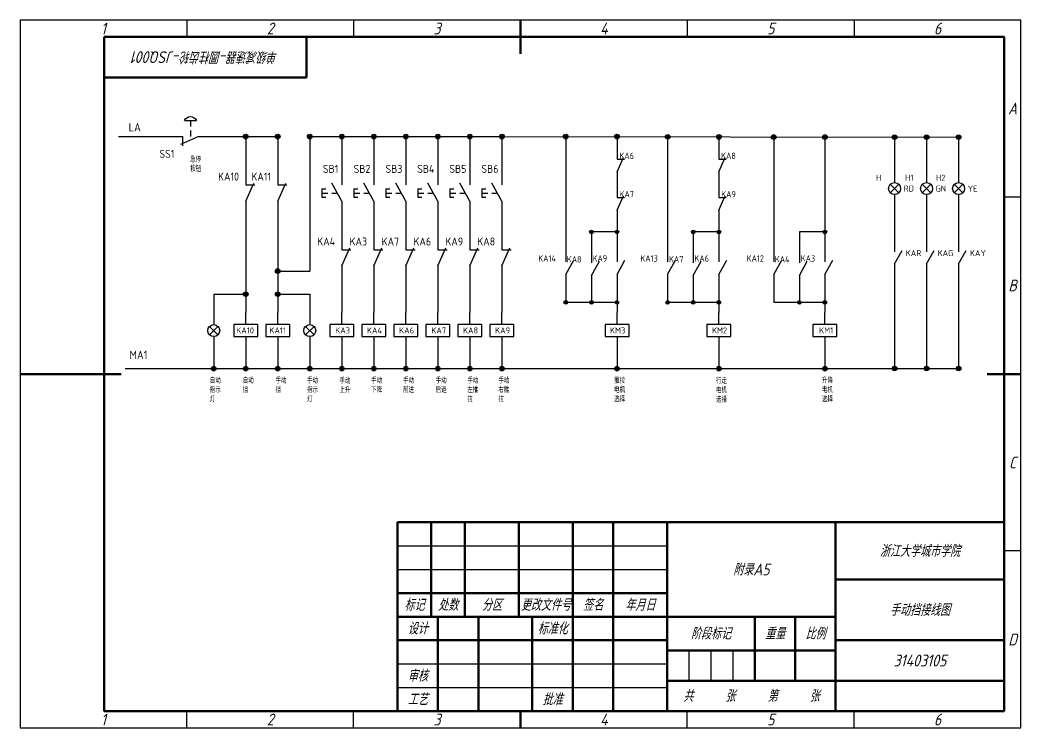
# Model space of a CAD drawing. Header units: millimetres. Extents: x -405 to 4399, y -1432 to 2273.
# Drawn here: x -404.5 to -107.5, y 420 to 630 of the extents above; entities that cross this region are included whole.
import ezdxf
from ezdxf.enums import TextEntityAlignment as Align

# ---------------------------------------------------------------- set-up
doc = ezdxf.new("R2010")
doc.units = ezdxf.units.MM
doc.layers.get('0').update_dxf_attribs({"lineweight": 25})
for name, color, linetype in [('MISC', 2, 'Continuous'), ('SYMS', 7, 'Continuous'), ('TAGS', 51, 'Continuous'), ('YEL_14_THHN', 2, 'Continuous')]:
    doc.layers.add(name, color=color, linetype=linetype)
for name, color, linetype, lineweight in [('剖面线、重合断面轮廓线、表示平面的对角线、范围线及分界线、断裂处边界线 @ 1', 4, 'Continuous', 25), ('文字', 254, 'Continuous', 25), ('表格图、流程图中主要表示线', 53, 'Continuous', 50), ('轮廓线', 7, 'Continuous', 50), ('辅助线、网格线、投射线', 215, 'Continuous', 25)]:
    doc.layers.add(name, color=color, linetype=linetype, lineweight=lineweight)
doc.styles.add('GBeitc-35', font='gbeitc.shx', dxfattribs={"height": 3.5, "bigfont": 'gbcbig.shx'})
doc.styles.add('WD_IEC', font='ISOCP2.shx', dxfattribs={"width": 0.9, "height": 4, "bigfont": 'gbcbig.shx'})
doc.styles.add('工程字', font='', dxfattribs={"width": 0.7})
doc.styles.get('工程字').set_extended_font_data('FangSong_GB2312')

# ---------------------------------------------------------------- blocks, each defined once
blk = doc.blocks.new('A4横向')
at = {"layer": '表格图、流程图中主要表示线'}
for p, q in [((148.5, 210), (148.5, 200)), ((85, 193), (85, 205)), ((25, 193), (85, 193)), ((0, 105), (30, 105)), ((297, 105), (287, 105)), ((148.5, 0), (148.5, 5))]:
    blk.add_line(p, q, dxfattribs=at)
blk.add_lwpolyline([(25, 205), (292, 205), (292, 5), (25, 5)], close=True, dxfattribs=at)
at = {"layer": '辅助线、网格线、投射线'}
for p, q in [((49.5, 210), (49.5, 205)), ((99, 210), (99, 205)), ((198, 210), (198, 205)), ((247.5, 210), (247.5, 205)), ((297, 157.5), (292, 157.5)), ((297, 52.5), (292, 52.5)), ((49.5, 0), (49.5, 5)), ((99, 0), (99, 5)), ((198, 0), (198, 5)), ((247.5, 0), (247.5, 5))]:
    blk.add_line(p, q, dxfattribs=at)
blk.add_lwpolyline([(0, 0), (297, 0), (297, 210), (0, 210)], close=True, dxfattribs=at)
at = {"layer": '文字', "char_height": 3.5, "attachment_point": 5, "style": 'GBeitc-35'}
for s, width, insert in [('1', 5.5423, (24.75, 207.5)), ('2', 5.5423, (74.25, 207.5)), ('3', 5.5423, (123.75, 207.5)), ('4', 5.5423, (173.25, 207.5)), ('5', 5.5423, (222.75, 207.5)), ('6', 5.5423, (272.25, 207.5)), ('A', 3.5, (294.5, 183.75)), ('B', 3.5, (294.5, 131.25)), ('C', 3.5, (294.5, 78.75)), ('D', 3.5, (294.5, 26.25)), ('1', 6.2802, (24.75, 2.5)), ('2', 6.2802, (74.25, 2.5)), ('3', 6.2802, (123.75, 2.5)), ('4', 6.2802, (173.25, 2.5)), ('5', 6.2802, (222.75, 2.5)), ('6', 6.2802, (272.25, 2.5))]:
    blk.add_mtext_dynamic_manual_height_columns(s, width=width, gutter_width=17.5, heights=[0], dxfattribs=dict(at, insert=insert))
at = {"layer": '文字', "style": 'GBeitc-35'}
blk.add_attdef('产品图号', text='', height=3.5, rotation=180, dxfattribs=at).set_placement((55, 199), align=Align.MIDDLE_CENTER)
blk = doc.blocks.new('标题栏')
at = {"layer": '表格图、流程图中主要表示线'}
for p, q in [((-180, 0), (-180, 56)), ((-180, 56), (0, 56)), ((-170, 56), (-170, 28)), ((-160, 56), (-160, 28)), ((-144, 56), (-144, 28)), ((-128, 56), (-128, 0)), ((-116, 0), (-116, 56)), ((-100, 56), (-100, 0)), ((-50, 0), (-50, 56)), ((0, 39), (-50, 39)), ((-180, 35), (-100, 35)), ((-180, 28), (-50, 28)), ((-168, 0), (-168, 28)), ((-156, 0), (-156, 28)), ((-140, 28), (-140, 0)), ((-74, 9), (-74, 28)), ((-62, 9), (-62, 28)), ((-180, 21), (-100, 21)), ((0, 21), (-50, 21)), ((-50, 18), (-100, 18)), ((0, 9), (-100, 9))]:
    blk.add_line(p, q, dxfattribs=at)
at = {"layer": '辅助线、网格线、投射线'}
for p, q in [((-180, 49), (-100, 49)), ((-180, 42), (-100, 42)), ((-93.5, 18), (-93.5, 9)), ((-87, 18), (-87, 9)), ((-80.5, 18), (-80.5, 9)), ((-180, 14), (-100, 14)), ((-180, 7), (-100, 7))]:
    blk.add_line(p, q, dxfattribs=at)
at = {"layer": '文字', "char_height": 3.5, "attachment_point": 5, "style": 'GBeitc-35'}
for s, width, insert in [('标记', 10, (-175, 31.5)), ('处数', 10, (-165, 31.5)), ('分区', 16, (-152, 31.5)), ('更改文件号', 16, (-136, 31.5)), ('签名', 12, (-122, 31.5)), ('年月日', 16, (-108, 31.5)), ('设计', 12, (-174, 24.5)), ('标准化', 12, (-134, 24.5)), ('阶段标记', 26, (-87, 23)), ('重量', 12, (-68, 23)), ('比例', 12, (-56, 23)), ('审核', 12, (-174, 10.5)), ('共     张', 25, (-87.5, 4.5)), ('第     张', 25, (-62.5, 4.5)), ('工艺', 12, (-174, 3.5)), ('批准', 12, (-134, 3.5))]:
    blk.add_mtext_dynamic_manual_height_columns(s, width=width, gutter_width=17.5, heights=[0], dxfattribs=dict(at, insert=insert))
at = {"layer": '文字', "style": 'GBeitc-35'}
for tag, p in [('单位名称', (-25, 47.5)), ('材料标记', (-75, 42)), ('图样名称', (-25, 30)), ('设计签名', (-162, 24.5)), ('设计年月日', (-148, 24.5)), ('标准化签名', (-122, 24.5)), ('标准化年月日', (-108, 24.5)), ('图样代号', (-25, 15)), ('共几', (-87.5, 4.5)), ('第几', (-62.5, 4.5))]:
    blk.add_attdef(tag, text='', height=3.5, dxfattribs=at).set_placement(p, align=Align.MIDDLE_CENTER)
blk = doc.blocks.new('WDDOT')
for radius in [0.72, 0.449, 0.223]:
    blk.add_circle((0, 0), radius)
blk = doc.blocks.new('VPB11')
for p, q in [((0, 7.5), (0, 2.5)), ((-6.25, 1.25), (-6.25, -1.25)), ((-6.25, 1.25), (-5, 1.25)), ((-6.25, 0), (-4.38, 0)), ((0, -2.5), (-3.12, 3.12)), ((-3.12, 0), (-1.39, 0)), ((-6.25, -1.25), (-5, -1.25)), ((0, -2.5), (0, -7.5))]:
    blk.add_line(p, q)
at = {"style": 'WD_IEC'}
for tag, p in [('INST', (-8, 10.25)), ('LOC', (-8, 6.75)), ('TAG1', (-1.08, 6.28)), ('DESC1', (-8, -10.35)), ('DESC2', (-8, -13.85)), ('DESC3', (-8, -17.35))]:
    blk.add_attdef(tag, text='', height=2.5, dxfattribs=at).set_placement(p, align=Align.RIGHT)
blk.add_attdef('TERM01', text='', height=2, rotation=90, dxfattribs=at).set_placement((-1, 7.5), align=Align.RIGHT)
at = {"style": 'WD_IEC', "flags": 1}
for tag, p, height in [('X2TERM01', (0, 7.5), 0.32), ('CONTACT', (0.5, 4.5), 1), ('COMMON', (1.75, 3.25), 1), ('X1LINK', (0, 0), 0.32), ('ASSYCODE', (1, -4), 1), ('FAMILY', (1, -5.5), 1), ('CATDESC', (1, -7), 1), ('X8TERM02', (0, -7.5), 0.32)]:
    blk.add_attdef(tag, p, '', height=height, dxfattribs=at)
at = {"style": 'WD_IEC', "flags": 9}
for tag, p in [('MFG', (-8.5, -0.25)), ('CAT', (-8.5, -2.75))]:
    blk.add_attdef(tag, text='', height=1.5, dxfattribs=at).set_placement(p, align=Align.RIGHT)
at = {"style": 'WD_IEC'}
blk.add_attdef('TERM02', (-1, -7.5), '', height=2, rotation=90, dxfattribs=at)
at = {"lineweight": 15, "style": 'WD_IEC'}
blk.add_attdef('XREF', text='', height=2.5, dxfattribs=at).set_placement((-8, -6.35), align=Align.RIGHT)
blk = doc.blocks.new('VSW12')
for p, q in [((0, 7.5), (0, 2.5)), ((0, -2.5), (2.5, 3.12)), ((0, 2.5), (2.87, 2.5)), ((0, -2.5), (0, -7.5))]:
    blk.add_line(p, q)
at = {"style": 'WD_IEC'}
for tag, p in [('INST', (-5.25, 7.75)), ('LOC', (-5.25, 4.25)), ('TAG1', (-2.1, 3.88)), ('DESC1', (-5.25, -12.85)), ('DESC2', (-5.25, -16.35)), ('DESC3', (-5.25, -19.85))]:
    blk.add_attdef(tag, text='', height=2.5, dxfattribs=at).set_placement(p, align=Align.RIGHT)
blk.add_attdef('TERM01', text='', height=2, rotation=90, dxfattribs=at).set_placement((-1, 7.5), align=Align.RIGHT)
at = {"style": 'WD_IEC', "flags": 1}
for tag, p, height in [('X2TERM01', (0, 7.5), 0.32), ('CONTACT', (0.5, 4.5), 1), ('COMMON', (1.75, 3.25), 1), ('X1LINK', (1.11, 0), 0.32), ('ASSYCODE', (1, -4), 1), ('FAMILY', (1, -5.5), 1), ('CATDESC', (1, -7), 1), ('X8TERM02', (0, -7.5), 0.32)]:
    blk.add_attdef(tag, p, '', height=height, dxfattribs=at)
at = {"style": 'WD_IEC'}
blk.add_attdef('TERM02', (-1, -7.5), '', height=2, rotation=90, dxfattribs=at)
at = {"style": 'WD_IEC', "flags": 9}
for tag, p in [('MFG', (-5.75, -2.75)), ('CAT', (-5.75, -5.25))]:
    blk.add_attdef(tag, text='', height=1.5, dxfattribs=at).set_placement(p, align=Align.RIGHT)
at = {"lineweight": 15, "style": 'WD_IEC'}
for tag, p in [('XREF', (-5.25, -8.85)), ('WDTAGALT', (-5.5, -22.63))]:
    blk.add_attdef(tag, text='', height=2.5, dxfattribs=at).set_placement(p, align=Align.RIGHT)
blk = doc.blocks.new('VCR1')
for p, q in [((0, 2.5), (0, 7.5)), ((0, -2.5), (0, -7.5))]:
    blk.add_line(p, q)
blk.add_lwpolyline([(-5, 2.5), (-5, -2.5), (5, -2.5), (5, 2.5)], close=True)
at = {"style": 'WD_IEC'}
for tag, p in [('INST', (-5.25, 11.5)), ('LOC', (-5.25, 8)), ('TAG1', (3.44, -1.17)), ('DESC2', (-5.25, -10.35)), ('DESC1', (-5.25, -6.85)), ('DESC3', (-5.25, -13.85))]:
    blk.add_attdef(tag, text='', height=2.5, dxfattribs=at).set_placement(p, align=Align.RIGHT)
blk.add_attdef('TERM01', text='', height=2, rotation=90, dxfattribs=at).set_placement((-1, 7.5), align=Align.RIGHT)
at = {"style": 'WD_IEC', "flags": 1}
for tag, p, height in [('X2TERM01', (0, 7.5), 0.32), ('X4LINK', (-5, 0), 0.32), ('X1LINK', (5, 0), 0.32), ('ASSYCODE', (1, -4), 1), ('X8TERM02', (0, -7.5), 0.32), ('FAMILY', (1, -5.5), 1), ('CATDESC', (1, -7), 1)]:
    blk.add_attdef(tag, p, '', height=height, dxfattribs=at)
at = {"style": 'WD_IEC', "flags": 9}
for tag, p in [('MFG', (-6, 1)), ('CAT', (-6, -1.5))]:
    blk.add_attdef(tag, text='', height=1.5, dxfattribs=at).set_placement(p, align=Align.RIGHT)
at = {"style": 'WD_IEC'}
blk.add_attdef('TERM02', (-1, -7.5), '', height=2, rotation=90, dxfattribs=at)
at = {"lineweight": 9, "style": 'WD_IEC'}
for tag, p in [('NO', (-5.5, -16.5)), ('NC', (-5.5, -20))]:
    blk.add_attdef(tag, text='', height=2.5, dxfattribs=at).set_placement(p, align=Align.TOP_RIGHT)
for tag, p in [('XREFNO', (-4, -16.5)), ('XREFNC', (-4, -20))]:
    blk.add_attdef(tag, text='', height=2.5, dxfattribs=at).set_placement(p, align=Align.TOP_LEFT)
blk = doc.blocks.new('VLT1A')
for p, q in [((0, 7.5), (0, 2.5)), ((-1.77, -1.77), (1.77, 1.77)), ((1.77, -1.77), (-1.77, 1.77)), ((0, -2.5), (0, -7.5))]:
    blk.add_line(p, q)
blk.add_circle((0, 0), 2.5)
at = {"style": 'WD_IEC'}
for tag, p in [('INST', (-5.5, 10.25)), ('LOC', (-5.5, 6.75)), ('TAG1', (-5.5, 3.25)), ('DESC1', (-5.5, -6.35)), ('DESC2', (-5.5, -9.85)), ('DESC3', (-5.5, -13.35))]:
    blk.add_attdef(tag, text='', height=2.5, dxfattribs=at).set_placement(p, align=Align.RIGHT)
blk.add_attdef('TERM01', text='', height=2, rotation=90, dxfattribs=at).set_placement((-1, 7.5), align=Align.RIGHT)
at = {"style": 'WD_IEC', "flags": 1}
for tag, p, height in [('X2TERM01', (0, 7.5), 0.32), ('X4LINK', (-3, 0), 0.32), ('X1LINK', (3, 0), 0.32), ('ASSYCODE', (1, -4), 1), ('X8TERM02', (0, -7.5), 0.32), ('FAMILY', (1, -5.5), 1), ('CATDESC', (1, -7), 1)]:
    blk.add_attdef(tag, p, '', height=height, dxfattribs=at)
at = {"style": 'WD_IEC', "flags": 9}
for tag, p in [('MFG', (-6, -0.25)), ('CAT', (-6, -2.75))]:
    blk.add_attdef(tag, text='', height=1.5, dxfattribs=at).set_placement(p, align=Align.RIGHT)
at = {"style": 'WD_IEC'}
blk.add_attdef('TERM02', (-1, -7.5), '', height=2, rotation=90, dxfattribs=at)
at = {"lineweight": 13, "style": 'WD_IEC'}
blk.add_attdef('COLOR', text='', height=2.5, dxfattribs=at).set_placement((3.75, 0), align=Align.MIDDLE_LEFT)
at = {"lineweight": 15, "style": 'WD_IEC'}
for tag, p in [('XREF', (-5.5, -18)), ('WDTAGALT', (-5.5, -21))]:
    blk.add_attdef(tag, text='', height=2.5, dxfattribs=at).set_placement(p, align=Align.RIGHT)
blk = doc.blocks.new('HPB12M')
for p, q in [((-7.5, 0), (-2.5, 0)), ((2.5, 0), (-3.12, 2.5)), ((-2.5, 0), (-2.5, 2.87)), ((0, -1.94), (0, 0)), ((2.5, 0), (7.5, 0)), ((0, -5), (0, -3.12)), ((-1.88, -5), (1.88, -5))]:
    blk.add_line(p, q)
blk.add_arc((0, -4.22), 2.03, 202.6199, 337.3801)
at = {"style": 'WD_IEC'}
for tag, p in [('INST', (-5, 11.12)), ('LOC', (-5, 7.62)), ('TAG1', (-5, 4.12)), ('DESC1', (-5, -11.25)), ('DESC2', (-5, -14.75)), ('DESC3', (-5, -18.25))]:
    blk.add_attdef(tag, text='', height=2.5, dxfattribs=at).set_placement(p, align=Align.RIGHT)
for tag, p, height, flags in [('MFG', (4.92, 12.12), 1.5, 9), ('CAT', (4.92, 9.62), 1.5, 9), ('X4TERM01', (-7.5, 0), 0.32, 1), ('TERM01', (-7.5, 1), 2, 8), ('X2LINK', (0, 1.74), 0.32, 1), ('X1TERM02', (7.5, 0), 0.32, 1), ('ASSYCODE', (3.5, -2.75), 1, 1), ('FAMILY', (3.5, -4.25), 1, 1), ('CATDESC', (3.5, -5.75), 1, 1), ('CONTACT', (3.5, -7.5), 1, 1), ('COMMON', (4.75, -8.75), 1, 1)]:
    blk.add_attdef(tag, p, '', height=height, dxfattribs=dict(at, flags=flags))
at = {"style": 'WD_IEC', "flags": 8}
blk.add_attdef('TERM02', text='', height=2, dxfattribs=at).set_placement((7.5, 1), align=Align.RIGHT)
at = {"lineweight": 15, "style": 'WD_IEC'}
blk.add_attdef('XREF', text='', height=2.5, dxfattribs=at).set_placement((-5, -7.5), align=Align.RIGHT)
blk = doc.blocks.new('HSS21')
for p, q in [((-7.5, 0), (-2.5, 0)), ((2.5, 0), (-3.12, -3.12)), ((2.5, 0), (7.5, 0))]:
    blk.add_line(p, q)
at = {"style": 'WD_IEC'}
for tag, p in [('INST', (-2.5, 13.62)), ('LOC', (-2.5, 10.12)), ('TAG2', (-2.56, 1.34)), ('DESC1', (-2.5, -10)), ('DESC2', (-2.5, -13.5)), ('DESC3', (-2.5, -17))]:
    blk.add_attdef(tag, text='', height=2.5, dxfattribs=at).set_placement(p, align=Align.RIGHT)
for tag, p, height, flags in [('X4TERM01', (-7.5, 0), 0.32, 1), ('TERM01', (-7.5, 1), 2, 8), ('X1TERM02', (7.5, 0), 0.32, 1), ('X2LINK', (0, -0.5), 0.32, 1), ('X8LINK', (0, -2), 0.32, 1), ('CONTACT', (6.5, -2.25), 1, 1), ('FAMILY', (6.5, -3.75), 1, 1), ('COMMON', (7.75, -3.5), 1, 1)]:
    blk.add_attdef(tag, p, '', height=height, dxfattribs=dict(at, flags=flags))
at = {"style": 'WD_IEC', "flags": 8}
for tag, height, p in [('TERM02', 2, (7.5, 1)), ('XREF', 2.5, (-2.5, -6.25))]:
    blk.add_attdef(tag, text='', height=height, dxfattribs=at).set_placement(p, align=Align.RIGHT)
at = {"lineweight": 15, "style": 'WD_IEC'}
blk.add_attdef('STATE', (2.5, -6.35), '', height=2.5, dxfattribs=at)
blk = doc.blocks.new('HSS22')
for p, q in [((-7.5, 0), (-2.5, 0)), ((2.5, 0), (-3.125, 2.5)), ((-2.5, 0), (-2.5, 2.8678)), ((2.5, 0), (7.5, 0))]:
    blk.add_line(p, q)
at = {"style": 'WD_IEC'}
for tag, p in [('INST', (-2.5, 13.625)), ('LOC', (-2.5, 10.125)), ('TAG2', (-2.5, 6.625)), ('DESC1', (-2.5, -10)), ('DESC2', (-2.5, -13.5)), ('DESC3', (-2.5, -17))]:
    blk.add_attdef(tag, text='', height=2.5, dxfattribs=at).set_placement(p, align=Align.RIGHT)
for tag, p, height, flags in [('X4TERM01', (-7.5, 0), 0.32, 1), ('TERM01', (-7.5, 1), 2, 8), ('X2LINK', (0, 2), 0.32, 1), ('X8LINK', (0, 0.1796), 0.32, 1), ('X1TERM02', (7.5, 0), 0.32, 1), ('CONTACT', (6.5, -2.25), 1, 1), ('FAMILY', (6.5, -3.75), 1, 1), ('COMMON', (7.75, -3.5), 1, 1)]:
    blk.add_attdef(tag, p, '', height=height, dxfattribs=dict(at, flags=flags))
at = {"style": 'WD_IEC', "flags": 8}
for tag, height, p in [('TERM02', 2, (7.5, 1)), ('XREF', 2.5, (-2.5, -6.25))]:
    blk.add_attdef(tag, text='', height=height, dxfattribs=at).set_placement(p, align=Align.RIGHT)
at = {"lineweight": 15, "style": 'WD_IEC'}
blk.add_attdef('STATE', (2.5, -6.35), '', height=2.5, dxfattribs=at)
blk = doc.blocks.new('VSS21')
for p, q in [((0, 7.5), (0, 2.5)), ((0, -2.5), (-3.125, 3.125)), ((0, -2.5), (0, -7.5))]:
    blk.add_line(p, q)
at = {"style": 'WD_IEC'}
for tag, p in [('INST', (-5.25, 7.75)), ('LOC', (-5.25, 4.25)), ('TAG2', (-5.25, 0.75)), ('XREF', (-5.25, -3.75)), ('DESC1', (-5.25, -7.6)), ('DESC3', (-5.25, -14.6)), ('DESC2', (-5.25, -11.1))]:
    blk.add_attdef(tag, text='', height=2.5, dxfattribs=at).set_placement(p, align=Align.RIGHT)
blk.add_attdef('TERM01', text='', height=2, rotation=90, dxfattribs=at).set_placement((-1, 7.5), align=Align.RIGHT)
at = {"style": 'WD_IEC', "flags": 1}
for tag, p, height in [('X2TERM01', (0, 7.5), 0.32), ('X4LINK', (-2, 0), 0.32), ('X1LINK', (-0.5, 0), 0.32), ('X8TERM02', (0, -7.5), 0.32), ('CONTACT', (4, -8.5), 1), ('FAMILY', (4, -10), 1), ('COMMON', (5.25, -9.75), 1)]:
    blk.add_attdef(tag, p, '', height=height, dxfattribs=at)
at = {"style": 'WD_IEC'}
blk.add_attdef('TERM02', (-1, -7.5), '', height=2, rotation=90, dxfattribs=at)
at = {"lineweight": 15, "style": 'WD_IEC'}
blk.add_attdef('STATE', (1.25, -6.35), '', height=2.5, dxfattribs=at)
blk = doc.blocks.new('VLT1R')
for p, q in [((0, 7.5), (0, 2.5)), ((-1.77, -1.77), (1.77, 1.77)), ((1.77, -1.77), (-1.77, 1.77)), ((0, -2.5), (0, -7.5))]:
    blk.add_line(p, q)
blk.add_circle((0, 0), 2.5)
at = {"style": 'WD_IEC'}
for tag, p in [('INST', (-5.5, 10.25)), ('LOC', (-5.5, 6.75)), ('TAG1', (-5.5, 3.25)), ('DESC1', (-5.5, -6.35)), ('DESC2', (-5.5, -9.85)), ('DESC3', (-5.5, -13.35))]:
    blk.add_attdef(tag, text='', height=2.5, dxfattribs=at).set_placement(p, align=Align.RIGHT)
blk.add_attdef('TERM01', text='', height=2, rotation=90, dxfattribs=at).set_placement((-1, 7.5), align=Align.RIGHT)
at = {"style": 'WD_IEC', "flags": 1}
for tag, p, height in [('X2TERM01', (0, 7.5), 0.32), ('X4LINK', (-3, 0), 0.32), ('X1LINK', (3, 0), 0.32), ('ASSYCODE', (1, -4), 1), ('X8TERM02', (0, -7.5), 0.32), ('FAMILY', (1, -5.5), 1), ('CATDESC', (1, -7), 1)]:
    blk.add_attdef(tag, p, '', height=height, dxfattribs=at)
at = {"style": 'WD_IEC', "flags": 9}
for tag, p in [('MFG', (-6, -0.25)), ('CAT', (-6, -2.75))]:
    blk.add_attdef(tag, text='', height=1.5, dxfattribs=at).set_placement(p, align=Align.RIGHT)
at = {"style": 'WD_IEC'}
blk.add_attdef('TERM02', (-1, -7.5), '', height=2, rotation=90, dxfattribs=at)
at = {"lineweight": 13, "style": 'WD_IEC'}
blk.add_attdef('COLOR', text='', height=2.5, dxfattribs=at).set_placement((3.75, 0), align=Align.MIDDLE_LEFT)
at = {"lineweight": 15, "style": 'WD_IEC'}
for tag, p in [('XREF', (-5.5, -18)), ('WDTAGALT', (-5.5, -22))]:
    blk.add_attdef(tag, text='', height=2.5, dxfattribs=at).set_placement(p, align=Align.RIGHT)
blk = doc.blocks.new('VLT1G')
for p, q in [((0, 7.5), (0, 2.5)), ((-1.77, -1.77), (1.77, 1.77)), ((1.77, -1.77), (-1.77, 1.77)), ((0, -2.5), (0, -7.5))]:
    blk.add_line(p, q)
blk.add_circle((0, 0), 2.5)
at = {"style": 'WD_IEC'}
for tag, p in [('INST', (-5.5, 10.25)), ('LOC', (-5.5, 6.75)), ('TAG1', (-5.5, 3.25)), ('DESC1', (-5.5, -6.35)), ('DESC2', (-5.5, -9.85)), ('DESC3', (-5.5, -13.35))]:
    blk.add_attdef(tag, text='', height=2.5, dxfattribs=at).set_placement(p, align=Align.RIGHT)
blk.add_attdef('TERM01', text='', height=2, rotation=90, dxfattribs=at).set_placement((-1, 7.5), align=Align.RIGHT)
at = {"style": 'WD_IEC', "flags": 1}
for tag, p, height in [('X2TERM01', (0, 7.5), 0.32), ('X4LINK', (-3, 0), 0.32), ('X1LINK', (3, 0), 0.32), ('ASSYCODE', (1, -4), 1), ('X8TERM02', (0, -7.5), 0.32), ('FAMILY', (1, -5.5), 1), ('CATDESC', (1, -7), 1)]:
    blk.add_attdef(tag, p, '', height=height, dxfattribs=at)
at = {"style": 'WD_IEC', "flags": 9}
for tag, p in [('MFG', (-6, -0.25)), ('CAT', (-6, -2.75))]:
    blk.add_attdef(tag, text='', height=1.5, dxfattribs=at).set_placement(p, align=Align.RIGHT)
at = {"style": 'WD_IEC'}
blk.add_attdef('TERM02', (-1, -7.5), '', height=2, rotation=90, dxfattribs=at)
at = {"lineweight": 13, "style": 'WD_IEC'}
blk.add_attdef('COLOR', text='', height=2.5, dxfattribs=at).set_placement((3.75, 0), align=Align.MIDDLE_LEFT)
at = {"lineweight": 15, "style": 'WD_IEC'}
for tag, p in [('XREF', (-5.5, -18)), ('WDTAGALT', (-5.5, -21))]:
    blk.add_attdef(tag, text='', height=2.5, dxfattribs=at).set_placement(p, align=Align.RIGHT)
blk = doc.blocks.new('VLT1Y')
for p, q in [((0, 7.5), (0, 2.5)), ((-1.77, -1.77), (1.77, 1.77)), ((1.77, -1.77), (-1.77, 1.77)), ((0, -2.5), (0, -7.5))]:
    blk.add_line(p, q)
blk.add_circle((0, 0), 2.5)
at = {"style": 'WD_IEC'}
for tag, p in [('INST', (-5.5, 10.25)), ('LOC', (-5.5, 6.75)), ('TAG1', (-5.5, 3.25)), ('DESC1', (-5.5, -6.35)), ('DESC2', (-5.5, -9.85)), ('DESC3', (-5.5, -13.35))]:
    blk.add_attdef(tag, text='', height=2.5, dxfattribs=at).set_placement(p, align=Align.RIGHT)
blk.add_attdef('TERM01', text='', height=2, rotation=90, dxfattribs=at).set_placement((-1, 7.5), align=Align.RIGHT)
at = {"style": 'WD_IEC', "flags": 1}
for tag, p, height in [('X2TERM01', (0, 7.5), 0.32), ('X4LINK', (-3, 0), 0.32), ('X1LINK', (3, 0), 0.32), ('ASSYCODE', (1, -4), 1), ('X8TERM02', (0, -7.5), 0.32), ('FAMILY', (1, -5.5), 1), ('CATDESC', (1, -7), 1)]:
    blk.add_attdef(tag, p, '', height=height, dxfattribs=at)
at = {"style": 'WD_IEC', "flags": 9}
for tag, p in [('MFG', (-6, -0.25)), ('CAT', (-6, -2.75))]:
    blk.add_attdef(tag, text='', height=1.5, dxfattribs=at).set_placement(p, align=Align.RIGHT)
at = {"style": 'WD_IEC'}
blk.add_attdef('TERM02', (-1, -7.5), '', height=2, rotation=90, dxfattribs=at)
at = {"lineweight": 13, "style": 'WD_IEC'}
blk.add_attdef('COLOR', text='', height=2.5, dxfattribs=at).set_placement((3.75, 0), align=Align.MIDDLE_LEFT)
at = {"lineweight": 15, "style": 'WD_IEC'}
for tag, p in [('XREF', (-5.5, -18)), ('WDTAGALT', (-5.5, -21.5))]:
    blk.add_attdef(tag, text='', height=2.5, dxfattribs=at).set_placement(p, align=Align.RIGHT)

msp = doc.modelspace()

# ---------------------------------------------------------------- linework, layer by layer
at = {"layer": 'YEL_14_THHN'}
for p, q in [((-375.35, 595.42), (-356.34, 595.42)), ((-351.59, 595.42), (-327.37, 595.42)), ((-337.55, 595.42), (-337.55, 585.81)), ((-328.05, 595.42), (-328.05, 585.81)), ((-319.24, 595.42), (-261.55, 595.42)), ((-318.55, 595.42), (-318.56, 555.54)), ((-309.05, 595.42), (-309.05, 585.81)), ((-299.55, 595.42), (-299.55, 585.81)), ((-290.05, 595.42), (-290.05, 585.81)), ((-280.55, 595.42), (-280.55, 585.81)), ((-271.05, 595.42), (-271.05, 585.81)), ((-261.55, 595.42), (-261.55, 585.81)), ((-261.55, 595.42), (-126.04, 595.24)), ((-242.59, 595.39), (-242.59, 562.09)), ((-227.39, 595.42), (-227.39, 588.76)), ((-212.36, 595.34), (-212.36, 562.09)), ((-197.16, 595.32), (-197.16, 588.76)), ((-180.89, 595.29), (-180.89, 562.09)), ((-165.69, 595.27), (-165.69, 562.09)), ((-145.04, 595.24), (-145.04, 585.35)), ((-135.54, 595.24), (-135.54, 585.35)), ((-126.04, 595.24), (-126.04, 585.35)), ((-197.16, 584.97), (-197.16, 577.36)), ((-197.16, 573.57), (-197.16, 562.09)), ((-145.04, 574.66), (-145.04, 564.77)), ((-135.54, 574.66), (-135.54, 564.77)), ((-126.04, 574.66), (-126.04, 564.77)), ((-337.55, 571.56), (-337.55, 543.2)), ((-328.05, 571.56), (-328.05, 543.2)), ((-309.05, 571.56), (-309.05, 566.55)), ((-299.55, 571.56), (-299.55, 566.55)), ((-290.05, 571.56), (-290.05, 566.55)), ((-280.55, 571.56), (-280.55, 566.55)), ((-271.05, 571.56), (-271.05, 566.55)), ((-261.55, 571.56), (-261.55, 566.55)), ((-227.39, 569.76), (-227.39, 562.09)), ((-234.99, 567.13), (-234.99, 561.82)), ((-227.39, 567.13), (-234.99, 567.13)), ((-204.76, 567.13), (-204.76, 561.82)), ((-197.16, 567.13), (-204.76, 567.13)), ((-173.29, 567.13), (-173.29, 561.82)), ((-165.69, 567.13), (-173.29, 567.13)), ((-328.06, 555.54), (-318.56, 555.54)), ((-145.04, 554.08), (-145.04, 526.64)), ((-135.54, 554.08), (-135.54, 526.64)), ((-126.04, 554.08), (-126.04, 526.64)), ((-309.05, 552.3), (-309.05, 543.2)), ((-299.55, 552.3), (-299.55, 543.2)), ((-290.05, 552.3), (-290.05, 543.2)), ((-280.55, 552.3), (-280.55, 543.2)), ((-271.05, 552.3), (-271.05, 543.2)), ((-261.55, 552.3), (-261.55, 543.2)), ((-242.59, 550.69), (-242.59, 546.24)), ((-234.99, 550.42), (-234.99, 546.24)), ((-227.39, 550.69), (-227.39, 543.2)), ((-212.36, 550.69), (-212.36, 546.24)), ((-204.76, 550.42), (-204.76, 546.24)), ((-197.16, 550.69), (-197.16, 543.2)), ((-180.89, 550.69), (-180.89, 546.24)), ((-173.29, 550.42), (-173.29, 546.24)), ((-165.69, 550.69), (-165.69, 543.2)), ((-347.05, 548.69), (-347.05, 543.2)), ((-347.05, 548.69), (-337.55, 548.69)), ((-328.05, 548.69), (-318.55, 548.69)), ((-318.55, 548.69), (-318.55, 543.2)), ((-234.99, 546.24), (-242.59, 546.24)), ((-227.39, 546.24), (-234.99, 546.24)), ((-204.76, 546.24), (-212.36, 546.24)), ((-197.16, 546.24), (-204.76, 546.24)), ((-173.29, 546.24), (-180.89, 546.24)), ((-165.69, 546.24), (-173.29, 546.24)), ((-347.05, 532.52), (-347.05, 526.59)), ((-337.55, 532.52), (-337.55, 526.59)), ((-328.05, 532.52), (-328.05, 526.59)), ((-318.55, 532.52), (-318.55, 526.59)), ((-309.05, 532.52), (-309.05, 526.59)), ((-299.55, 532.52), (-299.55, 526.59)), ((-290.05, 532.52), (-290.05, 526.59)), ((-280.55, 532.52), (-280.55, 526.59)), ((-271.05, 532.52), (-271.05, 526.59)), ((-261.55, 532.52), (-261.55, 526.59)), ((-227.39, 532.52), (-227.39, 526.59)), ((-197.16, 532.52), (-197.16, 526.59)), ((-165.69, 532.52), (-165.69, 526.59)), ((-373.37, 526.59), (-261.55, 526.59)), ((-261.55, 526.59), (-126.04, 526.64))]:
    msp.add_line(p, q, dxfattribs=at)

# ---------------------------------------------------------------- block references
at = {"layer": 'SYMS'}
ref = msp.add_blockref('HPB12M', (-353.97, 595.42), dxfattribs=dict(at, xscale=-0.95, yscale=0.95, zscale=0.95, rotation=180))
ref.add_attrib('TAG1', 'SS1', dxfattribs={"layer": 'TAGS', "height": 2.375, "style": 'WD_IEC'}).set_placement((-358.72, 589.12), align=Align.RIGHT)
for name, p, xscale, yscale, zscale in [('WDDOT', (-337.55, 595.42), 0.95, 0.95, 0.95), ('WDDOT', (-328.05, 595.42), 0.95, 0.95, 0.95), ('WDDOT', (-318.55, 595.42), 0.95, 0.95, 0.95), ('WDDOT', (-309.05, 595.42), 0.95, 0.95, 0.95), ('WDDOT', (-299.55, 595.42), 0.95, 0.95, 0.95), ('WDDOT', (-290.05, 595.42), 0.95, 0.95, 0.95), ('WDDOT', (-280.55, 595.42), 0.95, 0.95, 0.95), ('WDDOT', (-271.05, 595.42), 0.95, 0.95, 0.95), ('WDDOT', (-261.55, 595.42), 0.95, 0.95, 0.95), ('WDDOT', (-242.59, 595.42), 0.95, 0.95, 0.95), ('WDDOT', (-227.39, 595.42), 0.95, 0.95, 0.95), ('WDDOT', (-212.36, 595.34), 0.95, 0.95, 0.95), ('WDDOT', (-197.16, 595.32), 0.95, 0.95, 0.95), ('WDDOT', (-180.89, 595.29), 0.95, 0.95, 0.95), ('WDDOT', (-165.69, 595.27), 0.95, 0.95, 0.95), ('WDDOT', (-145.04, 595.24), 0.95, 0.95, 0.95), ('WDDOT', (-135.54, 595.24), 0.95, 0.95, 0.95), ('WDDOT', (-126.04, 595.24), 0.95, 0.95, 0.95), ('WDDOT', (-328.06, 555.54), 0.95, 0.95, 0.95), ('WDDOT', (-337.55, 548.69), 0.95, 0.95, 0.95), ('WDDOT', (-328.05, 548.69), 0.95, 0.95, 0.95), ('VLT1A', (-347.05, 537.86), 0.7124999999999999, 0.7124999999999999, 0.7124999999999999), ('VLT1A', (-318.55, 537.86), 0.7124999999999999, 0.7124999999999999, 0.7124999999999999), ('WDDOT', (-347.05, 526.59), 0.95, 0.95, 0.95), ('WDDOT', (-337.55, 526.59), 0.95, 0.95, 0.95), ('WDDOT', (-328.05, 526.59), 0.95, 0.95, 0.95), ('WDDOT', (-318.55, 526.59), 0.95, 0.95, 0.95), ('WDDOT', (-309.05, 526.59), 0.95, 0.95, 0.95), ('WDDOT', (-299.55, 526.59), 0.95, 0.95, 0.95), ('WDDOT', (-290.05, 526.59), 0.95, 0.95, 0.95), ('WDDOT', (-280.55, 526.59), 0.95, 0.95, 0.95), ('WDDOT', (-271.05, 526.59), 0.95, 0.95, 0.95), ('WDDOT', (-261.55, 526.59), 0.95, 0.95, 0.95), ('WDDOT', (-227.39, 526.59), 0.95, 0.95, 0.95), ('WDDOT', (-197.16, 526.59), 0.95, 0.95, 0.95), ('WDDOT', (-165.69, 526.59), 0.95, 0.95, 0.95), ('WDDOT', (-145.04, 526.64), 0.95, 0.95, 0.95), ('WDDOT', (-135.54, 526.64), 0.95, 0.95, 0.95), ('WDDOT', (-126.04, 526.64), 0.95, 0.95, 0.95)]:
    msp.add_blockref(name, p, dxfattribs=dict(at, xscale=xscale, yscale=yscale, zscale=zscale))
ref = msp.add_blockref('HSS22', (-227.39, 586.86), dxfattribs=dict(at, xscale=0.76, yscale=0.76, zscale=0.76, rotation=270))
ref.add_attrib('TAG2', 'KA6', dxfattribs={"layer": 'TAGS', "height": 1.9, "style": 'WD_IEC'}).set_placement((-222.36, 588.76), align=Align.RIGHT)
ref = msp.add_blockref('HSS22', (-197.17, 586.86), dxfattribs=dict(at, xscale=0.76, yscale=0.76, zscale=0.76, rotation=270))
ref.add_attrib('TAG2', 'KA8', dxfattribs={"layer": 'TAGS', "height": 1.9, "style": 'WD_IEC'}).set_placement((-192.13, 588.76), align=Align.RIGHT)
ref = msp.add_blockref('VSW12', (-337.55, 578.69), dxfattribs=dict(at, xscale=0.95, yscale=0.95, zscale=0.95))
ref.add_attrib('TAG1', 'KA10', dxfattribs={"layer": 'TAGS', "height": 2.375, "style": 'WD_IEC'}).set_placement((-339.55, 582.37), align=Align.RIGHT)
ref = msp.add_blockref('VSW12', (-328.05, 578.69), dxfattribs=dict(at, xscale=0.95, yscale=0.95, zscale=0.95))
ref.add_attrib('TAG1', 'KA11', dxfattribs={"layer": 'TAGS', "height": 2.375, "style": 'WD_IEC'}).set_placement((-330.05, 582.37), align=Align.RIGHT)
ref = msp.add_blockref('VPB11', (-309.05, 578.69), dxfattribs=dict(at, xscale=0.95, yscale=0.95, zscale=0.95))
ref.add_attrib('TAG1', 'SB1', dxfattribs={"layer": 'TAGS', "height": 2.375, "style": 'WD_IEC'}).set_placement((-310.08, 584.66), align=Align.RIGHT)
ref = msp.add_blockref('VPB11', (-299.55, 578.69), dxfattribs=dict(at, xscale=0.95, yscale=0.95, zscale=0.95))
ref.add_attrib('TAG1', 'SB2', dxfattribs={"layer": 'TAGS', "height": 2.375, "style": 'WD_IEC'}).set_placement((-300.58, 584.66), align=Align.RIGHT)
ref = msp.add_blockref('VPB11', (-290.05, 578.69), dxfattribs=dict(at, xscale=0.95, yscale=0.95, zscale=0.95))
ref.add_attrib('TAG1', 'SB3', dxfattribs={"layer": 'TAGS', "height": 2.375, "style": 'WD_IEC'}).set_placement((-291.08, 584.66), align=Align.RIGHT)
ref = msp.add_blockref('VPB11', (-280.55, 578.69), dxfattribs=dict(at, xscale=0.95, yscale=0.95, zscale=0.95))
ref.add_attrib('TAG1', 'SB4', dxfattribs={"layer": 'TAGS', "height": 2.375, "style": 'WD_IEC'}).set_placement((-281.58, 584.66), align=Align.RIGHT)
ref = msp.add_blockref('VPB11', (-271.06, 578.69), dxfattribs=dict(at, xscale=0.95, yscale=0.95, zscale=0.95))
ref.add_attrib('TAG1', 'SB5', dxfattribs={"layer": 'TAGS', "height": 2.375, "style": 'WD_IEC'}).set_placement((-272.08, 584.66), align=Align.RIGHT)
ref = msp.add_blockref('VPB11', (-261.55, 578.69), dxfattribs=dict(at, xscale=0.95, yscale=0.95, zscale=0.95))
ref.add_attrib('TAG1', 'SB6', dxfattribs={"layer": 'TAGS', "height": 2.375, "style": 'WD_IEC'}).set_placement((-262.58, 584.66), align=Align.RIGHT)
at = {"layer": 'SYMS', "color": 1}
ref = msp.add_blockref('VLT1R', (-145.04, 580.01), dxfattribs=dict(at, xscale=0.7124999999999999, yscale=0.7124999999999999, zscale=0.7124999999999999))
ref.add_attrib('COLOR', 'RD', dxfattribs={"layer": 'MISC', "lineweight": 13, "height": 1.781, "style": 'WD_IEC'}).set_placement((-142.36, 580.01), align=Align.MIDDLE_LEFT)
ref.add_attrib('TAG1', 'H', dxfattribs={"layer": 'TAGS', "height": 1.78, "style": 'WD_IEC'}).set_placement((-148.95, 582.32), align=Align.RIGHT)
at = {"layer": 'SYMS'}
ref = msp.add_blockref('VLT1G', (-135.54, 580.01), dxfattribs=dict(at, xscale=0.7124999999999999, yscale=0.7124999999999999, zscale=0.7124999999999999))
ref.add_attrib('COLOR', 'GN', dxfattribs={"layer": 'MISC', "lineweight": 13, "height": 1.781, "style": 'WD_IEC'}).set_placement((-132.86, 580.01), align=Align.MIDDLE_LEFT)
ref.add_attrib('TAG1', 'H1', dxfattribs={"layer": 'TAGS', "height": 1.781, "style": 'WD_IEC'}).set_placement((-139.45, 582.32), align=Align.RIGHT)
ref = msp.add_blockref('VLT1Y', (-126.04, 580.01), dxfattribs=dict(at, xscale=0.7124999999999999, yscale=0.7124999999999999, zscale=0.7124999999999999))
ref.add_attrib('COLOR', 'YE', dxfattribs={"layer": 'MISC', "lineweight": 13, "height": 1.781, "style": 'WD_IEC'}).set_placement((-123.36, 580.01), align=Align.MIDDLE_LEFT)
ref.add_attrib('TAG1', 'H2', dxfattribs={"layer": 'TAGS', "height": 1.781, "style": 'WD_IEC'}).set_placement((-129.95, 582.32), align=Align.RIGHT)
ref = msp.add_blockref('HSS22', (-227.39, 575.46), dxfattribs=dict(at, xscale=0.76, yscale=0.76, zscale=0.76, rotation=270))
ref.add_attrib('TAG2', 'KA7', dxfattribs={"layer": 'TAGS', "height": 1.9, "style": 'WD_IEC'}).set_placement((-222.36, 577.36), align=Align.RIGHT)
ref = msp.add_blockref('HSS22', (-197.17, 575.46), dxfattribs=dict(at, xscale=0.76, yscale=0.76, zscale=0.76, rotation=270))
ref.add_attrib('TAG2', 'KA9', dxfattribs={"layer": 'TAGS', "height": 1.9, "style": 'WD_IEC'}).set_placement((-192.13, 577.36), align=Align.RIGHT)
at = {"layer": 'SYMS', "xscale": 0.76, "yscale": 0.76, "zscale": 0.76, "rotation": 270}
for p in [(-234.99, 567.13), (-227.39, 567.13), (-204.76, 567.13), (-197.16, 567.13), (-165.69, 567.13), (-242.59, 546.24), (-234.99, 546.24), (-227.39, 546.24), (-212.36, 546.24), (-204.76, 546.24), (-197.16, 546.24), (-173.29, 546.24), (-165.69, 546.24)]:
    msp.add_blockref('WDDOT', p, dxfattribs=at)
at = {"layer": 'SYMS'}
ref = msp.add_blockref('VSW12', (-309.05, 559.43), dxfattribs=dict(at, xscale=0.95, yscale=0.95, zscale=0.95))
ref.add_attrib('TAG1', 'KA4', dxfattribs={"layer": 'TAGS', "height": 2.375, "style": 'WD_IEC'}).set_placement((-311.05, 563.11), align=Align.RIGHT)
ref = msp.add_blockref('VSW12', (-299.55, 559.43), dxfattribs=dict(at, xscale=0.95, yscale=0.95, zscale=0.95))
ref.add_attrib('TAG1', 'KA3', dxfattribs={"layer": 'TAGS', "height": 2.375, "style": 'WD_IEC'}).set_placement((-301.55, 563.11), align=Align.RIGHT)
ref = msp.add_blockref('VSW12', (-290.05, 559.43), dxfattribs=dict(at, xscale=0.95, yscale=0.95, zscale=0.95))
ref.add_attrib('TAG1', 'KA7', dxfattribs={"layer": 'TAGS', "height": 2.375, "style": 'WD_IEC'}).set_placement((-292.05, 563.11), align=Align.RIGHT)
ref = msp.add_blockref('VSW12', (-280.55, 559.43), dxfattribs=dict(at, xscale=0.95, yscale=0.95, zscale=0.95))
ref.add_attrib('TAG1', 'KA6', dxfattribs={"layer": 'TAGS', "height": 2.375, "style": 'WD_IEC'}).set_placement((-282.55, 563.11), align=Align.RIGHT)
ref = msp.add_blockref('VSW12', (-271.05, 559.43), dxfattribs=dict(at, xscale=0.95, yscale=0.95, zscale=0.95))
ref.add_attrib('TAG1', 'KA9', dxfattribs={"layer": 'TAGS', "height": 2.375, "style": 'WD_IEC'}).set_placement((-273.05, 563.11), align=Align.RIGHT)
ref = msp.add_blockref('VSW12', (-261.55, 559.43), dxfattribs=dict(at, xscale=0.95, yscale=0.95, zscale=0.95))
ref.add_attrib('TAG1', 'KA8', dxfattribs={"layer": 'TAGS', "height": 2.375, "style": 'WD_IEC'}).set_placement((-263.55, 563.11), align=Align.RIGHT)
ref = msp.add_blockref('VSS21', (-145.04, 559.43), dxfattribs=dict(at, xscale=-0.7124999999999999, yscale=0.7124999999999999, zscale=0.7124999999999999))
ref.add_attrib('TAG2', 'KAR', dxfattribs={"layer": 'TAGS', "height": 1.781, "style": 'WD_IEC'}).set_placement((-137.1, 559.96), align=Align.RIGHT)
ref = msp.add_blockref('VSS21', (-135.54, 559.43), dxfattribs=dict(at, xscale=-0.7124999999999999, yscale=0.7124999999999999, zscale=0.7124999999999999))
ref.add_attrib('TAG2', 'KAG', dxfattribs={"layer": 'TAGS', "height": 1.781, "style": 'WD_IEC'}).set_placement((-127.6, 559.96), align=Align.RIGHT)
ref = msp.add_blockref('VSS21', (-126.04, 559.43), dxfattribs=dict(at, xscale=-0.7124999999999999, yscale=0.7124999999999999, zscale=0.7124999999999999))
ref.add_attrib('TAG2', 'KAY', dxfattribs={"layer": 'TAGS', "height": 1.781, "style": 'WD_IEC'}).set_placement((-117.92, 559.96), align=Align.RIGHT)
ref = msp.add_blockref('HSS21', (-242.59, 556.39), dxfattribs=dict(at, xscale=-0.76, yscale=0.76, zscale=0.76, rotation=90))
ref.add_attrib('TAG2', 'KA14', dxfattribs={"layer": 'TAGS', "height": 1.9, "style": 'WD_IEC'}).set_placement((-245.51, 558.33), align=Align.RIGHT)
ref = msp.add_blockref('HSS21', (-234.99, 556.12), dxfattribs=dict(at, xscale=-0.76, yscale=0.76, zscale=0.76, rotation=90))
ref.add_attrib('TAG2', 'KA8', dxfattribs={"layer": 'TAGS', "height": 1.9, "style": 'WD_IEC'}).set_placement((-237.91, 558.07), align=Align.RIGHT)
ref = msp.add_blockref('HSS21', (-227.39, 556.39), dxfattribs=dict(at, xscale=-0.76, yscale=0.76, zscale=0.76, rotation=90))
ref.add_attrib('TAG2', 'KA9', dxfattribs={"layer": 'TAGS', "height": 1.9, "style": 'WD_IEC'}).set_placement((-230.31, 558.33), align=Align.RIGHT)
ref = msp.add_blockref('HSS21', (-212.36, 556.39), dxfattribs=dict(at, xscale=-0.76, yscale=0.76, zscale=0.76, rotation=90))
ref.add_attrib('TAG2', 'KA13', dxfattribs={"layer": 'TAGS', "height": 1.9, "style": 'WD_IEC'}).set_placement((-215.29, 558.33), align=Align.RIGHT)
ref = msp.add_blockref('HSS21', (-204.76, 556.12), dxfattribs=dict(at, xscale=-0.76, yscale=0.76, zscale=0.76, rotation=90))
ref.add_attrib('TAG2', 'KA7', dxfattribs={"layer": 'TAGS', "height": 1.9, "style": 'WD_IEC'}).set_placement((-207.69, 558.07), align=Align.RIGHT)
ref = msp.add_blockref('HSS21', (-197.16, 556.39), dxfattribs=dict(at, xscale=-0.76, yscale=0.76, zscale=0.76, rotation=90))
ref.add_attrib('TAG2', 'KA6', dxfattribs={"layer": 'TAGS', "height": 1.9, "style": 'WD_IEC'}).set_placement((-200.09, 558.33), align=Align.RIGHT)
ref = msp.add_blockref('HSS21', (-180.89, 556.39), dxfattribs=dict(at, xscale=-0.76, yscale=0.76, zscale=0.76, rotation=90))
ref.add_attrib('TAG2', 'KA12', dxfattribs={"layer": 'TAGS', "height": 1.9, "style": 'WD_IEC'}).set_placement((-183.81, 558.33), align=Align.RIGHT)
ref = msp.add_blockref('HSS21', (-173.29, 556.12), dxfattribs=dict(at, xscale=-0.76, yscale=0.76, zscale=0.76, rotation=90))
ref.add_attrib('TAG2', 'KA4', dxfattribs={"layer": 'TAGS', "height": 1.9, "style": 'WD_IEC'}).set_placement((-176.21, 558.07), align=Align.RIGHT)
ref = msp.add_blockref('HSS21', (-165.69, 556.39), dxfattribs=dict(at, xscale=-0.76, yscale=0.76, zscale=0.76, rotation=90))
ref.add_attrib('TAG2', 'KA3', dxfattribs={"layer": 'TAGS', "height": 1.9, "style": 'WD_IEC'}).set_placement((-168.61, 558.33), align=Align.RIGHT)
ref = msp.add_blockref('VCR1', (-337.55, 537.86), dxfattribs=dict(at, xscale=0.7124999999999999, yscale=0.7124999999999999, zscale=0.7124999999999999))
ref.add_attrib('TAG1', 'KA10', dxfattribs={"layer": 'TAGS', "height": 1.781, "style": 'WD_IEC'}).set_placement((-335.1, 537.03), align=Align.RIGHT)
ref = msp.add_blockref('VCR1', (-328.05, 537.86), dxfattribs=dict(at, xscale=0.7124999999999999, yscale=0.7124999999999999, zscale=0.7124999999999999))
ref.add_attrib('TAG1', 'KA11', dxfattribs={"layer": 'TAGS', "height": 1.781, "style": 'WD_IEC'}).set_placement((-325.6, 537.03), align=Align.RIGHT)
ref = msp.add_blockref('VCR1', (-309.05, 537.86), dxfattribs=dict(at, xscale=0.7124999999999999, yscale=0.7124999999999999, zscale=0.7124999999999999))
ref.add_attrib('TAG1', 'KA3', dxfattribs={"layer": 'TAGS', "height": 1.781, "style": 'WD_IEC'}).set_placement((-306.6, 537.03), align=Align.RIGHT)
ref = msp.add_blockref('VCR1', (-299.55, 537.86), dxfattribs=dict(at, xscale=0.7124999999999999, yscale=0.7124999999999999, zscale=0.7124999999999999))
ref.add_attrib('TAG1', 'KA4', dxfattribs={"layer": 'TAGS', "height": 1.781, "style": 'WD_IEC'}).set_placement((-297.1, 537.03), align=Align.RIGHT)
ref = msp.add_blockref('VCR1', (-290.05, 537.86), dxfattribs=dict(at, xscale=0.7124999999999999, yscale=0.7124999999999999, zscale=0.7124999999999999))
ref.add_attrib('TAG1', 'KA6', dxfattribs={"layer": 'TAGS', "height": 1.781, "style": 'WD_IEC'}).set_placement((-287.6, 537.03), align=Align.RIGHT)
ref = msp.add_blockref('VCR1', (-280.55, 537.86), dxfattribs=dict(at, xscale=0.7124999999999999, yscale=0.7124999999999999, zscale=0.7124999999999999))
ref.add_attrib('TAG1', 'KA7', dxfattribs={"layer": 'TAGS', "height": 1.781, "style": 'WD_IEC'}).set_placement((-278.1, 537.03), align=Align.RIGHT)
ref = msp.add_blockref('VCR1', (-271.05, 537.86), dxfattribs=dict(at, xscale=0.7124999999999999, yscale=0.7124999999999999, zscale=0.7124999999999999))
ref.add_attrib('TAG1', 'KA8', dxfattribs={"layer": 'TAGS', "height": 1.781, "style": 'WD_IEC'}).set_placement((-268.6, 537.03), align=Align.RIGHT)
ref = msp.add_blockref('VCR1', (-261.55, 537.86), dxfattribs=dict(at, xscale=0.7124999999999999, yscale=0.7124999999999999, zscale=0.7124999999999999))
ref.add_attrib('TAG1', 'KA9', dxfattribs={"layer": 'TAGS', "height": 1.781, "style": 'WD_IEC'}).set_placement((-259.1, 537.03), align=Align.RIGHT)
ref = msp.add_blockref('VCR1', (-227.39, 537.86), dxfattribs=dict(at, xscale=0.7124999999999999, yscale=0.7124999999999999, zscale=0.7124999999999999))
ref.add_attrib('TAG1', 'KM3', dxfattribs={"layer": 'TAGS', "height": 1.781, "style": 'WD_IEC'}).set_placement((-224.94, 537.03), align=Align.RIGHT)
ref = msp.add_blockref('VCR1', (-197.16, 537.86), dxfattribs=dict(at, xscale=0.7124999999999999, yscale=0.7124999999999999, zscale=0.7124999999999999))
ref.add_attrib('TAG1', 'KM2', dxfattribs={"layer": 'TAGS', "height": 1.781, "style": 'WD_IEC'}).set_placement((-194.71, 537.03), align=Align.RIGHT)
ref = msp.add_blockref('VCR1', (-165.69, 537.86), dxfattribs=dict(at, xscale=0.7124999999999999, yscale=0.7124999999999999, zscale=0.7124999999999999))
ref.add_attrib('TAG1', 'KM1', dxfattribs={"layer": 'TAGS', "height": 1.781, "style": 'WD_IEC'}).set_placement((-163.24, 537.03), align=Align.RIGHT)
at = {"layer": '文字'}
msp.add_blockref('标题栏', (-112.53, 425), dxfattribs=at).add_auto_attribs({'图样代号': '31403105', '图样名称': '手动挡接线图', '单位名称': '浙江大学城市学院', '材料标记': '附录A5'})
at = {"layer": '轮廓线'}
msp.add_blockref('A4横向', (-404.53, 420), dxfattribs=at).add_auto_attribs({'产品图号': '单级减速器-圆柱齿轮-JSQ001'})

# ---------------------------------------------------------------- texts
at = {"color": 61, "true_color": 0xdbf566, "style": 'WD_IEC'}
for tag, p in [('LA', (-368.66, 596.94)), ('MA1', (-366.69, 529.39))]:
    msp.add_attdef(tag, text='F', height=2.5, dxfattribs=at).set_placement(p, align=Align.RIGHT)
at = {"layer": '剖面线、重合断面轮廓线、表示平面的对角线、范围线及分界线、断裂处边界线 @ 1', "char_height": 1.6625, "attachment_point": 1, "style": '工程字'}
for s, width, insert in [('{\\fSimSun|b0|i0|c134|p2;急停按钮}', 4.5131, (-354.04, 589.62)), ('{\\fSimSun|b0|i0|c134|p2;自动指示灯}', 4.5131, (-348.21, 524.04)), ('{\\fSimSun|b0|i0|c134|p2;自动\\P挡}', 4.5131, (-338.44, 524.04)), ('{\\fSimSun|b0|i0|c134|p2;手动挡}', 4.5131, (-328.74, 524.04)), ('{\\fSimSun|b0|i0|c134|p2;手动指示灯}', 4.5131, (-319.38, 524.04)), ('{\\fSimSun|b0|i0|c134|p2;手动上升}', 4.0081, (-309.74, 523.94)), ('{\\fSimSun|b0|i0|c134|p2;手动下降}', 4.5131, (-300.33, 524.04)), ('{\\fSimSun|b0|i0|c134|p2;手动前进}', 4.5131, (-290.85, 524.04)), ('{\\fSimSun|b0|i0|c134|p2;手动后退}', 4.5131, (-281.21, 524.04)), ('{\\fSimSun|b0|i0|c134|p2;手动\\P左推拉}', 4.5131, (-271.81, 524.04)), ('{\\fSimSun|b0|i0|c134|p2;手动右推拉}', 4.5131, (-262.59, 524.04)), ('{\\fSimSun|b0|i0|c134|p2;推拉电机选择}', 4.5131, (-228.25, 524.04)), ('{\\fSimSun|b0|i0|c134|p2;行走电机选择}', 4.5131, (-198.05, 523.94)), ('{\\fSimSun|b0|i0|c134|p2;升降电机选择}', 4.5131, (-166.57, 524.04))]:
    msp.add_mtext_dynamic_manual_height_columns(s, width=width, gutter_width=17.5, heights=[0], dxfattribs=dict(at, insert=insert))

doc.saveas('drawing.dxf')
